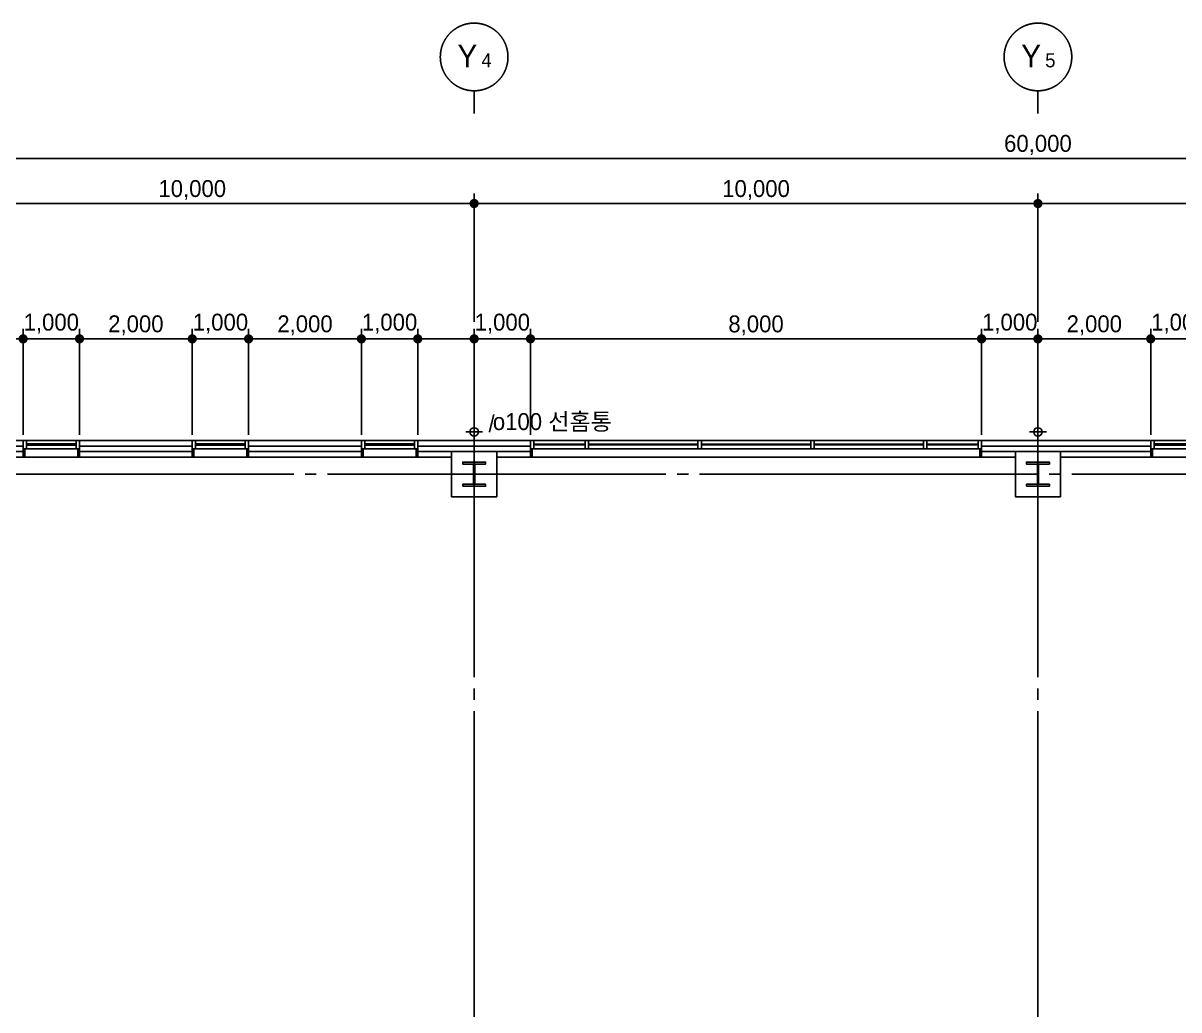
# Model space of a CAD drawing. Extents: x 14243673 to 14321835, y -1804798 to -1750552.
# Drawn here: x 14263673 to 14284173, y -1771049 to -1753549 of the extents above; entities that cross this region are included whole.
import ezdxf
from ezdxf.enums import TextEntityAlignment as Align

# ---------------------------------------------------------------- set-up
doc = ezdxf.new("R2010")
doc.units = 0
doc.header["$LTSCALE"] = 100
doc.header["$MEASUREMENT"] = 0
doc.header["$PDSIZE"] = -10
doc.linetypes.add('CEN', pattern=[66, 60, -2, 2, -2])
doc.layers.get('0').update_dxf_attribs({"linetype": 'CONTINUOUS'})
doc.layers.get('Defpoints').update_dxf_attribs({"linetype": 'CONTINUOUS'})
for name, color, linetype in [('0-내벽고정식', 7, 'CONTINUOUS'), ('AXIS', 7, 'CEN'), ('CEN', 1, 'CEN'), ('COL', 2, 'CONTINUOUS'), ('col2', 3, 'CONTINUOUS'), ('DIM', 7, 'CONTINUOUS'), ('TEXT1', 7, 'CONTINUOUS'), ('WALL-UNKNOWN', 3, 'CONTINUOUS'), ('WID', 4, 'CONTINUOUS'), ('WINE', 8, 'CONTINUOUS'), ('우수드레인', 8, 'CONTINUOUS')]:
    doc.layers.add(name, color=color, linetype=linetype)
doc.styles.add('HY울를도M', font='HYWULM.TTF')
doc.styles.add('굴림', font='H2HDRM.TTF')
doc.styles.add('돋음', font='Dotum.ttf', dxfattribs={"height": 3})
doc.dimstyles.new('DIM100', dxfattribs={"dimtxt": 300, "dimasz": 120, "dimexe": 1, "dimexo": 100, "dimgap": 60, "dimtad": 1, "dimdec": 4, "dimzin": 0, "dimdsep": 46, "dimlunit": 6, "dimtxsty": '굴림', "dimblk": 'DOTT', "dimcen": 0.09, "dimadec": 0, "dimazin": 0, "dimtfac": 1, "dimtdec": 4, "dimtofl": 0, "dimtmove": 2, "dimatfit": 2, "dimldrblk": 'DOTT', "dimfxl": 1, "dimtolj": 1, "dimtzin": 0, "dimarcsym": 0})
doc.dimstyles.new('DIM50', dxfattribs={"dimscale": 50, "dimtxt": 3, "dimasz": 1.2, "dimexe": 1, "dimexo": 1, "dimgap": 0.6, "dimtad": 1, "dimdec": 4, "dimzin": 0, "dimdsep": 46, "dimlunit": 6, "dimtxsty": '굴림', "dimblk": 'DOTT', "dimcen": 0.09, "dimadec": 0, "dimazin": 0, "dimtfac": 1, "dimtdec": 4, "dimtofl": 0, "dimtmove": 2, "dimatfit": 2, "dimldrblk": 'DOTT', "dimfxl": 1, "dimtolj": 1, "dimtzin": 0, "dimarcsym": 0})

# ---------------------------------------------------------------- blocks, each defined once
blk = doc.blocks.new('DOTT')
for p, q in [((-1.5, 0), (1.5, 0)), ((0, 1.5), (0, -1.5))]:
    blk.add_line(p, q)
at = {"color": 6, "const_width": 0.68}
blk.add_lwpolyline([(-0.34, 0, 1), (0.34, 0, 1)], format="xyb", close=True, dxfattribs=at)
blk = doc.blocks.new('*D18')
at = {"layer": 'Defpoints', "color": 0, "lineweight": -3}
for p in [(14311673, -1755949), (14251673, -1759149), (14311673, -1759149)]:
    blk.add_point(p, dxfattribs=at)
at = {"layer": 'DIM', "color": 7, "lineweight": -2}
for p, q in [((14251673, -1758849), (14251673, -1755849)), ((14251793, -1755949), (14311553, -1755949)), ((14311673, -1758849), (14311673, -1755849))]:
    blk.add_line(p, q, dxfattribs=at)
at = {"layer": 'DIM', "color": 7, "lineweight": -2, "xscale": 120, "yscale": 120, "zscale": 120, "rotation": 180}
blk.add_blockref('DOTT', (14251673, -1755949), dxfattribs=at)
at = {"layer": 'DIM', "color": 7, "lineweight": -2, "xscale": 120, "yscale": 120, "zscale": 120}
blk.add_blockref('DOTT', (14311673, -1755949), dxfattribs=at)
at = {"layer": 'DIM', "color": 3, "insert": (14281673, -1755710), "char_height": 300, "attachment_point": 5, "style": '굴림'}
blk.add_mtext('\\A1;60,000', dxfattribs=at)
blk = doc.blocks.new('*D20')
at = {"layer": 'Defpoints', "color": 0, "lineweight": -3}
for p in [(14271673, -1756749), (14261673, -1759149), (14271673, -1759149)]:
    blk.add_point(p, dxfattribs=at)
at = {"layer": 'DIM', "color": 7, "lineweight": -2}
for p, q in [((14261673, -1758849), (14261673, -1756649)), ((14261793, -1756749), (14271553, -1756749)), ((14271673, -1758849), (14271673, -1756649))]:
    blk.add_line(p, q, dxfattribs=at)
at = {"layer": 'DIM', "color": 7, "lineweight": -2, "xscale": 120, "yscale": 120, "zscale": 120, "rotation": 180}
blk.add_blockref('DOTT', (14261673, -1756749), dxfattribs=at)
at = {"layer": 'DIM', "color": 7, "lineweight": -2, "xscale": 120, "yscale": 120, "zscale": 120}
blk.add_blockref('DOTT', (14271673, -1756749), dxfattribs=at)
at = {"layer": 'DIM', "color": 3, "insert": (14266673, -1756511), "char_height": 300, "attachment_point": 5, "style": '굴림'}
blk.add_mtext('\\A1;10,000', dxfattribs=at)
blk = doc.blocks.new('*D21')
at = {"layer": 'Defpoints', "color": 0, "lineweight": -3}
for p in [(14281673, -1756749), (14271673, -1759149), (14281673, -1759149)]:
    blk.add_point(p, dxfattribs=at)
at = {"layer": 'DIM', "color": 7, "lineweight": -2}
for p, q in [((14271673, -1758849), (14271673, -1756649)), ((14271793, -1756749), (14281553, -1756749)), ((14281673, -1758849), (14281673, -1756649))]:
    blk.add_line(p, q, dxfattribs=at)
at = {"layer": 'DIM', "color": 7, "lineweight": -2, "xscale": 120, "yscale": 120, "zscale": 120, "rotation": 180}
blk.add_blockref('DOTT', (14271673, -1756749), dxfattribs=at)
at = {"layer": 'DIM', "color": 7, "lineweight": -2, "xscale": 120, "yscale": 120, "zscale": 120}
blk.add_blockref('DOTT', (14281673, -1756749), dxfattribs=at)
at = {"layer": 'DIM', "color": 3, "insert": (14276673, -1756511), "char_height": 300, "attachment_point": 5, "style": '굴림'}
blk.add_mtext('\\A1;10,000', dxfattribs=at)
blk = doc.blocks.new('*D22')
at = {"layer": 'Defpoints', "color": 0, "lineweight": -3}
for p in [(14291673, -1756749), (14281673, -1759149), (14291673, -1759149)]:
    blk.add_point(p, dxfattribs=at)
at = {"layer": 'DIM', "color": 7, "lineweight": -2}
for p, q in [((14281673, -1758849), (14281673, -1756649)), ((14281793, -1756749), (14291553, -1756749)), ((14291673, -1758849), (14291673, -1756649))]:
    blk.add_line(p, q, dxfattribs=at)
at = {"layer": 'DIM', "color": 7, "lineweight": -2, "xscale": 120, "yscale": 120, "zscale": 120, "rotation": 180}
blk.add_blockref('DOTT', (14281673, -1756749), dxfattribs=at)
at = {"layer": 'DIM', "color": 7, "lineweight": -2, "xscale": 120, "yscale": 120, "zscale": 120}
blk.add_blockref('DOTT', (14291673, -1756749), dxfattribs=at)
at = {"layer": 'DIM', "color": 3, "insert": (14286673, -1756511), "char_height": 300, "attachment_point": 5, "style": '굴림'}
blk.add_mtext('\\A1;10,000', dxfattribs=at)
blk = doc.blocks.new('BOMBOM_S')
at = {"color": 7}
blk.add_line((0, 0.4), (0, 0), dxfattribs=at)
blk.add_lwpolyline([(-0.6, 1, 1), (0.6, 1, 1), (-0.6, 1, 1)], format="xyb", dxfattribs=at)
at = {"color": 1, "style": '돋음'}
for tag, p, height in [('X', (-0.295, 0.816), 0.4), ('N', (0.129, 0.816), 0.25)]:
    blk.add_attdef(tag, p, '', height=height, dxfattribs=at)
blk = doc.blocks.new('aw-8000-300')
at = {"layer": 'WID'}
for points in [[(0, 0), (60, 0), (60, -150), (0, -150)], [(970, 0), (1030, 0), (1030, -150), (970, -150)], [(2970, 0), (3030, 0), (3030, -150), (2970, -150)], [(4970, 0), (5030, 0), (5030, -150), (4970, -150)], [(6970, 0), (7030, 0), (7030, -150), (6970, -150)], [(7940, 0), (8000, 0), (8000, -150), (7940, -150)], [(0, -300), (30, -300), (30, -150), (0, -150)], [(970, -69), (970, -81), (60, -81), (60, -69)], [(2970, -69), (2970, -81), (1030, -81), (1030, -69)], [(4970, -69), (4970, -81), (3030, -81), (3030, -69)], [(6970, -69), (6970, -81), (5030, -81), (5030, -69)], [(7030, -69), (7030, -81), (7940, -81), (7940, -69)], [(7970, -300), (8000, -300), (8000, -150), (7970, -150)]]:
    blk.add_lwpolyline(points, close=True, dxfattribs=at)
at = {"layer": 'WINE'}
for p, q in [((0, 0), (8000, 0)), ((0, -150), (8000, -150)), ((0, -300), (8000, -300))]:
    blk.add_line(p, q, dxfattribs=at)
blk = doc.blocks.new('*D55')
at = {"layer": 'Defpoints', "color": 0, "lineweight": -3, "ltscale": 3}
for p in [(14280673, -1759149), (14272673, -1760949), (14280673, -1760949)]:
    blk.add_point(p, dxfattribs=at)
at = {"layer": 'DIM', "color": 7, "lineweight": -2, "ltscale": 3}
for p, q in [((14272673, -1760849), (14272673, -1759148)), ((14272793, -1759149), (14280553, -1759149)), ((14280673, -1760849), (14280673, -1759148))]:
    blk.add_line(p, q, dxfattribs=at)
at = {"layer": 'DIM', "color": 7, "lineweight": -2, "ltscale": 3, "xscale": 120, "yscale": 120, "zscale": 120, "rotation": 180}
blk.add_blockref('DOTT', (14272673, -1759149), dxfattribs=at)
at = {"layer": 'DIM', "color": 7, "lineweight": -2, "ltscale": 3, "xscale": 120, "yscale": 120, "zscale": 120}
blk.add_blockref('DOTT', (14280673, -1759149), dxfattribs=at)
at = {"layer": 'DIM', "color": 3, "ltscale": 3, "insert": (14276673, -1758911), "char_height": 300, "attachment_point": 5, "style": '굴림'}
blk.add_mtext('\\A1;8,000', dxfattribs=at)
blk = doc.blocks.new('*D56')
at = {"layer": 'Defpoints', "color": 0, "lineweight": -3, "ltscale": 3}
for p in [(14272673, -1759149), (14271673, -1760949), (14272673, -1760949)]:
    blk.add_point(p, dxfattribs=at)
at = {"layer": 'DIM', "color": 7, "lineweight": -2, "ltscale": 3}
for p, q in [((14271673, -1760849), (14271673, -1759148)), ((14271793, -1759149), (14272553, -1759149)), ((14272673, -1760849), (14272673, -1759148))]:
    blk.add_line(p, q, dxfattribs=at)
at = {"layer": 'DIM', "color": 7, "lineweight": -2, "ltscale": 3, "xscale": 120, "yscale": 120, "zscale": 120, "rotation": 180}
blk.add_blockref('DOTT', (14271673, -1759149), dxfattribs=at)
at = {"layer": 'DIM', "color": 7, "lineweight": -2, "ltscale": 3, "xscale": 120, "yscale": 120, "zscale": 120}
blk.add_blockref('DOTT', (14272673, -1759149), dxfattribs=at)
at = {"layer": 'DIM', "color": 3, "ltscale": 3, "insert": (14272173, -1758880), "char_height": 300, "attachment_point": 5, "style": '굴림'}
blk.add_mtext('\\A1;1,000', dxfattribs=at)
blk = doc.blocks.new('*D103')
at = {"layer": 'Defpoints', "color": 0, "lineweight": -3, "ltscale": 3}
for p in [(14281673, -1759149), (14280673, -1760949), (14281673, -1760949)]:
    blk.add_point(p, dxfattribs=at)
at = {"layer": 'DIM', "color": 7, "lineweight": -2, "ltscale": 3}
for p, q in [((14280673, -1760849), (14280673, -1759148)), ((14280793, -1759149), (14281553, -1759149)), ((14281673, -1760849), (14281673, -1759148))]:
    blk.add_line(p, q, dxfattribs=at)
at = {"layer": 'DIM', "color": 7, "lineweight": -2, "ltscale": 3, "xscale": 120, "yscale": 120, "zscale": 120, "rotation": 180}
blk.add_blockref('DOTT', (14280673, -1759149), dxfattribs=at)
at = {"layer": 'DIM', "color": 7, "lineweight": -2, "ltscale": 3, "xscale": 120, "yscale": 120, "zscale": 120}
blk.add_blockref('DOTT', (14281673, -1759149), dxfattribs=at)
at = {"layer": 'DIM', "color": 3, "ltscale": 3, "insert": (14281173, -1758880), "char_height": 300, "attachment_point": 5, "style": '굴림'}
blk.add_mtext('\\A1;1,000', dxfattribs=at)
blk = doc.blocks.new('aw-1000-300')
at = {"layer": 'WID', "color": 8}
for p, q in [((970, 300), (0, 300)), ((0, 150), (1000, 150)), ((0, 0), (1000, 0))]:
    blk.add_line(p, q, dxfattribs=at)
at = {"layer": 'WID'}
for points in [[(0, 300), (30, 300), (30, 150), (0, 150)], [(970, 300), (1000, 300), (1000, 150), (970, 150)], [(60, 150), (0, 150), (0, 0), (60, 0)], [(60, 63), (940, 63), (940, 87), (60, 87)], [(940, 150), (1000, 150), (1000, 0), (940, 0)]]:
    blk.add_lwpolyline(points, close=True, dxfattribs=at)
blk = doc.blocks.new('*D158')
at = {"layer": 'Defpoints', "color": 0, "lineweight": -3, "ltscale": 3}
for p in [(14284673, -1759149), (14283673, -1760949), (14284673, -1760949)]:
    blk.add_point(p, dxfattribs=at)
at = {"layer": 'DIM', "color": 7, "lineweight": -2, "ltscale": 3}
for p, q in [((14283673, -1760849), (14283673, -1759148)), ((14283793, -1759149), (14284553, -1759149)), ((14284673, -1760849), (14284673, -1759148))]:
    blk.add_line(p, q, dxfattribs=at)
at = {"layer": 'DIM', "color": 7, "lineweight": -2, "ltscale": 3, "xscale": 120, "yscale": 120, "zscale": 120, "rotation": 180}
blk.add_blockref('DOTT', (14283673, -1759149), dxfattribs=at)
at = {"layer": 'DIM', "color": 7, "lineweight": -2, "ltscale": 3, "xscale": 120, "yscale": 120, "zscale": 120}
blk.add_blockref('DOTT', (14284673, -1759149), dxfattribs=at)
at = {"layer": 'DIM', "color": 3, "ltscale": 3, "insert": (14284173, -1758880), "char_height": 300, "attachment_point": 5, "style": '굴림'}
blk.add_mtext('\\A1;1,000', dxfattribs=at)
blk = doc.blocks.new('*D162')
at = {"layer": 'Defpoints', "color": 0, "lineweight": -3, "ltscale": 3}
for p in [(14283673, -1759149), (14281673, -1760949), (14283673, -1760949)]:
    blk.add_point(p, dxfattribs=at)
at = {"layer": 'DIM', "color": 7, "lineweight": -2, "ltscale": 3}
for p, q in [((14281673, -1760849), (14281673, -1759148)), ((14281793, -1759149), (14283553, -1759149)), ((14283673, -1760849), (14283673, -1759148))]:
    blk.add_line(p, q, dxfattribs=at)
at = {"layer": 'DIM', "color": 7, "lineweight": -2, "ltscale": 3, "xscale": 120, "yscale": 120, "zscale": 120, "rotation": 180}
blk.add_blockref('DOTT', (14281673, -1759149), dxfattribs=at)
at = {"layer": 'DIM', "color": 7, "lineweight": -2, "ltscale": 3, "xscale": 120, "yscale": 120, "zscale": 120}
blk.add_blockref('DOTT', (14283673, -1759149), dxfattribs=at)
at = {"layer": 'DIM', "color": 3, "ltscale": 3, "insert": (14282673, -1758910), "char_height": 300, "attachment_point": 5, "style": '굴림'}
blk.add_mtext('\\A1;2,000', dxfattribs=at)
blk = doc.blocks.new('*D182')
at = {"layer": 'Defpoints', "color": 0, "lineweight": -3, "ltscale": 3}
for p in [(14264673, -1759149), (14263673, -1760949), (14264673, -1760949)]:
    blk.add_point(p, dxfattribs=at)
at = {"layer": 'DIM', "color": 7, "lineweight": -2, "ltscale": 3}
for p, q in [((14263673, -1760849), (14263673, -1759148)), ((14263793, -1759149), (14264553, -1759149)), ((14264673, -1760849), (14264673, -1759148))]:
    blk.add_line(p, q, dxfattribs=at)
at = {"layer": 'DIM', "color": 7, "lineweight": -2, "ltscale": 3, "xscale": 120, "yscale": 120, "zscale": 120, "rotation": 180}
blk.add_blockref('DOTT', (14263673, -1759149), dxfattribs=at)
at = {"layer": 'DIM', "color": 7, "lineweight": -2, "ltscale": 3, "xscale": 120, "yscale": 120, "zscale": 120}
blk.add_blockref('DOTT', (14264673, -1759149), dxfattribs=at)
at = {"layer": 'DIM', "color": 3, "ltscale": 3, "insert": (14264173, -1758880), "char_height": 300, "attachment_point": 5, "style": '굴림'}
blk.add_mtext('\\A1;1,000', dxfattribs=at)
blk = doc.blocks.new('*D183')
at = {"layer": 'Defpoints', "color": 0, "lineweight": -3, "ltscale": 3}
for p in [(14267673, -1759149), (14266673, -1760949), (14267673, -1760949)]:
    blk.add_point(p, dxfattribs=at)
at = {"layer": 'DIM', "color": 7, "lineweight": -2, "ltscale": 3}
for p, q in [((14266673, -1760849), (14266673, -1759148)), ((14266793, -1759149), (14267553, -1759149)), ((14267673, -1760849), (14267673, -1759148))]:
    blk.add_line(p, q, dxfattribs=at)
at = {"layer": 'DIM', "color": 7, "lineweight": -2, "ltscale": 3, "xscale": 120, "yscale": 120, "zscale": 120, "rotation": 180}
blk.add_blockref('DOTT', (14266673, -1759149), dxfattribs=at)
at = {"layer": 'DIM', "color": 7, "lineweight": -2, "ltscale": 3, "xscale": 120, "yscale": 120, "zscale": 120}
blk.add_blockref('DOTT', (14267673, -1759149), dxfattribs=at)
at = {"layer": 'DIM', "color": 3, "ltscale": 3, "insert": (14267173, -1758880), "char_height": 300, "attachment_point": 5, "style": '굴림'}
blk.add_mtext('\\A1;1,000', dxfattribs=at)
blk = doc.blocks.new('*D184')
at = {"layer": 'Defpoints', "color": 0, "lineweight": -3, "ltscale": 3}
for p in [(14269673, -1759149), (14267673, -1760949), (14269673, -1760949)]:
    blk.add_point(p, dxfattribs=at)
at = {"layer": 'DIM', "color": 7, "lineweight": -2, "ltscale": 3}
for p, q in [((14267673, -1760849), (14267673, -1759148)), ((14267793, -1759149), (14269553, -1759149)), ((14269673, -1760849), (14269673, -1759148))]:
    blk.add_line(p, q, dxfattribs=at)
at = {"layer": 'DIM', "color": 7, "lineweight": -2, "ltscale": 3, "xscale": 120, "yscale": 120, "zscale": 120, "rotation": 180}
blk.add_blockref('DOTT', (14267673, -1759149), dxfattribs=at)
at = {"layer": 'DIM', "color": 7, "lineweight": -2, "ltscale": 3, "xscale": 120, "yscale": 120, "zscale": 120}
blk.add_blockref('DOTT', (14269673, -1759149), dxfattribs=at)
at = {"layer": 'DIM', "color": 3, "ltscale": 3, "insert": (14268673, -1758910), "char_height": 300, "attachment_point": 5, "style": '굴림'}
blk.add_mtext('\\A1;2,000', dxfattribs=at)
blk = doc.blocks.new('*D185')
at = {"layer": 'Defpoints', "color": 0, "lineweight": -3, "ltscale": 3}
for p in [(14266673, -1759149), (14264673, -1760949), (14266673, -1760949)]:
    blk.add_point(p, dxfattribs=at)
at = {"layer": 'DIM', "color": 7, "lineweight": -2, "ltscale": 3}
for p, q in [((14264673, -1760849), (14264673, -1759148)), ((14264793, -1759149), (14266553, -1759149)), ((14266673, -1760849), (14266673, -1759148))]:
    blk.add_line(p, q, dxfattribs=at)
at = {"layer": 'DIM', "color": 7, "lineweight": -2, "ltscale": 3, "xscale": 120, "yscale": 120, "zscale": 120, "rotation": 180}
blk.add_blockref('DOTT', (14264673, -1759149), dxfattribs=at)
at = {"layer": 'DIM', "color": 7, "lineweight": -2, "ltscale": 3, "xscale": 120, "yscale": 120, "zscale": 120}
blk.add_blockref('DOTT', (14266673, -1759149), dxfattribs=at)
at = {"layer": 'DIM', "color": 3, "ltscale": 3, "insert": (14265673, -1758910), "char_height": 300, "attachment_point": 5, "style": '굴림'}
blk.add_mtext('\\A1;2,000', dxfattribs=at)
blk = doc.blocks.new('*D186')
at = {"layer": 'Defpoints', "color": 0, "lineweight": -3, "ltscale": 3}
for p in [(14270673, -1759149), (14269673, -1760949), (14270673, -1760949)]:
    blk.add_point(p, dxfattribs=at)
at = {"layer": 'DIM', "color": 7, "lineweight": -2, "ltscale": 3}
for p, q in [((14269673, -1760849), (14269673, -1759148)), ((14269793, -1759149), (14270553, -1759149)), ((14270673, -1760849), (14270673, -1759148))]:
    blk.add_line(p, q, dxfattribs=at)
at = {"layer": 'DIM', "color": 7, "lineweight": -2, "ltscale": 3, "xscale": 120, "yscale": 120, "zscale": 120, "rotation": 180}
blk.add_blockref('DOTT', (14269673, -1759149), dxfattribs=at)
at = {"layer": 'DIM', "color": 7, "lineweight": -2, "ltscale": 3, "xscale": 120, "yscale": 120, "zscale": 120}
blk.add_blockref('DOTT', (14270673, -1759149), dxfattribs=at)
at = {"layer": 'DIM', "color": 3, "ltscale": 3, "insert": (14270173, -1758880), "char_height": 300, "attachment_point": 5, "style": '굴림'}
blk.add_mtext('\\A1;1,000', dxfattribs=at)
blk = doc.blocks.new('*D187')
at = {"layer": 'Defpoints', "color": 0, "lineweight": -3, "ltscale": 3}
for p in [(14263673, -1759149), (14261673, -1760949), (14263673, -1760949)]:
    blk.add_point(p, dxfattribs=at)
at = {"layer": 'DIM', "color": 7, "lineweight": -2, "ltscale": 3}
for p, q in [((14261673, -1760849), (14261673, -1759148)), ((14261793, -1759149), (14263553, -1759149)), ((14263673, -1760849), (14263673, -1759148))]:
    blk.add_line(p, q, dxfattribs=at)
at = {"layer": 'DIM', "color": 7, "lineweight": -2, "ltscale": 3, "xscale": 120, "yscale": 120, "zscale": 120, "rotation": 180}
blk.add_blockref('DOTT', (14261673, -1759149), dxfattribs=at)
at = {"layer": 'DIM', "color": 7, "lineweight": -2, "ltscale": 3, "xscale": 120, "yscale": 120, "zscale": 120}
blk.add_blockref('DOTT', (14263673, -1759149), dxfattribs=at)
at = {"layer": 'DIM', "color": 3, "ltscale": 3, "insert": (14262673, -1758910), "char_height": 300, "attachment_point": 5, "style": '굴림'}
blk.add_mtext('\\A1;2,000', dxfattribs=at)

msp = doc.modelspace()

# ---------------------------------------------------------------- linework, layer by layer
at = {"layer": '0-내벽고정식'}
for p, q in [((14262073.21251, -1761249.19177), (14263673.21251, -1761249.19177)), ((14264673.21251, -1761249.19177), (14266673.21251, -1761249.19177)), ((14267673.21251, -1761249.19177), (14269673.21251, -1761249.19177)), ((14271273.21251, -1761249.19177), (14270673.21251, -1761249.19177)), ((14272073.21251, -1761249.19177), (14272673.21251, -1761249.19177)), ((14280673.21251, -1761249.19177), (14281273.21251, -1761249.19177)), ((14282073.21251, -1761249.19177), (14283673.21251, -1761249.19177))]:
    msp.add_line(p, q, dxfattribs=at)
at = {"layer": 'CEN', "linetype": 'CEN'}
for p, q in [((14271673.21251, -1759149.19177), (14271673.21251, -1799049.19177)), ((14281673.21251, -1759149.19177), (14281673.21251, -1799049.19177)), ((14249273.21251, -1761549.19177), (14313273.21251, -1761549.19177))]:
    msp.add_line(p, q, dxfattribs=at)
at = {"layer": 'COL'}
for points in [[(14272073.21251, -1761949.19177), (14272073.21251, -1761149.19177), (14271273.21251, -1761149.19177), (14271273.21251, -1761949.19177)], [(14282073.21251, -1761949.19177), (14282073.21251, -1761149.19177), (14281273.21251, -1761149.19177), (14281273.21251, -1761949.19177)]]:
    msp.add_lwpolyline(points, close=True, dxfattribs=at)
at = {"layer": 'col2'}
for points in [[(14271469.71251, -1761763.19177), (14271469.71251, -1761728.19177), (14271663.21251, -1761728.19177), (14271663.21251, -1761370.19177), (14271469.71251, -1761370.19177), (14271469.71251, -1761335.19177), (14271876.71251, -1761335.19177), (14271876.71251, -1761370.19177), (14271683.21251, -1761370.19177), (14271683.21251, -1761728.19177), (14271876.71251, -1761728.19177), (14271876.71251, -1761763.19177)], [(14281469.71251, -1761763.19177), (14281469.71251, -1761728.19177), (14281663.21251, -1761728.19177), (14281663.21251, -1761370.19177), (14281469.71251, -1761370.19177), (14281469.71251, -1761335.19177), (14281876.71251, -1761335.19177), (14281876.71251, -1761370.19177), (14281683.21251, -1761370.19177), (14281683.21251, -1761728.19177), (14281876.71251, -1761728.19177), (14281876.71251, -1761763.19177)]]:
    msp.add_lwpolyline(points, close=True, dxfattribs=at)
at = {"layer": 'Defpoints', "color": 76}
msp.add_lwpolyline([(14249273.21251, -1799049.19177), (14313273.21251, -1799049.19177), (14313273.21251, -1759149.19177), (14249273.21251, -1759149.19177)], close=True, dxfattribs=at)
at = {"layer": 'WALL-UNKNOWN', "color": 4}
for p, q in [((14260673.21251, -1760949.19177), (14263673.21251, -1760949.19177)), ((14264673.21251, -1760949.19177), (14266673.21251, -1760949.19177)), ((14267673.21251, -1760949.19177), (14269673.21251, -1760949.19177)), ((14270673.21251, -1760949.19177), (14272673.21251, -1760949.19177)), ((14280673.21251, -1760949.19177), (14283673.21251, -1760949.19177)), ((14260673.21251, -1761049.19177), (14263673.21251, -1761049.19177)), ((14260673.21251, -1761149.19177), (14263673.21251, -1761149.19177)), ((14264673.21251, -1761049.19177), (14266673.21251, -1761049.19177)), ((14264673.21251, -1761149.19177), (14266673.21251, -1761149.19177)), ((14267673.21251, -1761049.19177), (14269673.21251, -1761049.19177)), ((14267673.21251, -1761149.19177), (14269673.21251, -1761149.19177)), ((14270673.21251, -1761049.19177), (14272673.21251, -1761049.19177)), ((14270673.21251, -1761149.19177), (14272673.21251, -1761149.19177)), ((14280673.21251, -1761049.19177), (14283673.21251, -1761049.19177)), ((14280673.21251, -1761149.19177), (14283673.21251, -1761149.19177))]:
    msp.add_line(p, q, dxfattribs=at)
at = {"layer": '우수드레인', "color": 1, "ltscale": 2}
for p, q in [((14271673.21251, -1760649.19177), (14271673.21251, -1760949.19177)), ((14271673.21251, -1760699.19177), (14271673.21251, -1760899.19177)), ((14281673.21251, -1760649.03001), (14281673.21251, -1760949.03001)), ((14281673.21251, -1760699.03001), (14281673.21251, -1760899.03001)), ((14271823.21251, -1760799.19177), (14271523.21251, -1760799.19177)), ((14271773.21251, -1760799.19177), (14271573.21251, -1760799.19177)), ((14281823.21251, -1760799.03001), (14281523.21251, -1760799.03001)), ((14281773.21251, -1760799.03001), (14281573.21251, -1760799.03001))]:
    msp.add_line(p, q, dxfattribs=at)
at = {"layer": '우수드레인', "color": 7, "ltscale": 2}
for centre in [(14271673.21251, -1760799.19177), (14281673.21251, -1760799.03001)]:
    msp.add_circle(centre, 75, dxfattribs=at)

# ---------------------------------------------------------------- block references
at = {"layer": 'AXIS', "xscale": 1000, "yscale": 1000, "zscale": 1000}
for p, values in [((14271673.21251, -1755149.19177), {'X': 'Y', 'N': '4'}), ((14281673.21251, -1755149.19177), {'X': 'Y', 'N': '5'})]:
    msp.add_blockref('BOMBOM_S', p, dxfattribs=at).add_auto_attribs(values)
at = {"layer": 'WID', "rotation": 180}
for p in [(14264673.21251, -1760949.19177), (14267673.21251, -1760949.19177), (14270673.21251, -1760949.19177), (14284673.21251, -1760949.19177)]:
    msp.add_blockref('aw-1000-300', p, dxfattribs=at)
at = {"layer": 'WID'}
msp.add_blockref('aw-8000-300', (14272673.21251, -1760949.19177), dxfattribs=at)

# ---------------------------------------------------------------- texts
at = {"layer": 'TEXT1', "style": 'HY울를도M'}
for s, p in [('/', (14271982.80955, -1760646.75628)), ('o100 선홈통', (14273060.80955, -1760609.75628))]:
    msp.add_text(s, height=300, dxfattribs=at).set_placement(p, align=Align.MIDDLE)

# ---------------------------------------------------------------- dimensions: what is measured, and where the dimension line sits
at = {"layer": 'DIM'}
for base, p1, p2, picture, middle in [((14311673.2125096992, -1755949.19177466), (14251673.2125096992, -1759149.19177466), (14311673.2125096992, -1759149.19177466), '*D18', (14281673.2125096992, -1755710.153550246)), ((14271673.21251, -1756749.19177), (14261673.21251, -1759149.19177), (14271673.21251, -1759149.19177), '*D20', (14266673.21251, -1756510.52346)), ((14281673.21251, -1756749.19177), (14271673.21251, -1759149.19177), (14281673.21251, -1759149.19177), '*D21', (14276673.21251, -1756510.52346)), ((14291673.21251, -1756749.19177), (14281673.21251, -1759149.19177), (14291673.21251, -1759149.19177), '*D22', (14286673.21251, -1756510.52346))]:
    dim = msp.add_linear_dim(base=base, p1=p1, p2=p2, dimstyle='DIM50', override={"dimscale": 100, "dimexo": 3}, dxfattribs=at)
    dim.commit()
    dim.dimension.update_dxf_attribs({"geometry": picture, "text_midpoint": middle})
at = {"layer": 'DIM', "ltscale": 3}
for base, p1, p2, picture, middle in [((14264673.21251, -1759149.19177), (14263673.21251, -1760949.19177), (14264673.21251, -1760949.19177), '*D182', (14264173.21251, -1758879.52346)), ((14267673.21251, -1759149.19177), (14266673.21251, -1760949.19177), (14267673.21251, -1760949.19177), '*D183', (14267173.21251, -1758879.52346)), ((14270673.21251, -1759149.19177), (14269673.21251, -1760949.19177), (14270673.21251, -1760949.19177), '*D186', (14270173.21251, -1758879.52346)), ((14272673.21251, -1759149.19177), (14271673.21251, -1760949.19177), (14272673.21251, -1760949.19177), '*D56', (14272173.21251, -1758879.52346)), ((14281673.21251, -1759149.19177), (14280673.21251, -1760949.19177), (14281673.21251, -1760949.19177), '*D103', (14281173.21251, -1758879.52346)), ((14284673.21251, -1759149.19177), (14283673.21251, -1760949.19177), (14284673.21251, -1760949.19177), '*D158', (14284173.21251, -1758879.52346)), ((14263673.21251, -1759149.19177), (14261673.21251, -1760949.19177), (14263673.21251, -1760949.19177), '*D187', (14262673.21251, -1758910.15355)), ((14266673.21251, -1759149.19177), (14264673.21251, -1760949.19177), (14266673.21251, -1760949.19177), '*D185', (14265673.21251, -1758910.15355)), ((14269673.21251, -1759149.19177), (14267673.21251, -1760949.19177), (14269673.21251, -1760949.19177), '*D184', (14268673.21251, -1758910.15355)), ((14280673.21251, -1759149.19177), (14272673.21251, -1760949.19177), (14280673.21251, -1760949.19177), '*D55', (14276673.21251, -1758910.52346)), ((14283673.21251, -1759149.19177), (14281673.21251, -1760949.19177), (14283673.21251, -1760949.19177), '*D162', (14282673.21251, -1758910.15355))]:
    dim = msp.add_linear_dim(base=base, p1=p1, p2=p2, dimstyle='DIM100', dxfattribs=at)
    dim.commit()
    dim.dimension.update_dxf_attribs({"geometry": picture, "text_midpoint": middle})

doc.saveas('drawing.dxf')
